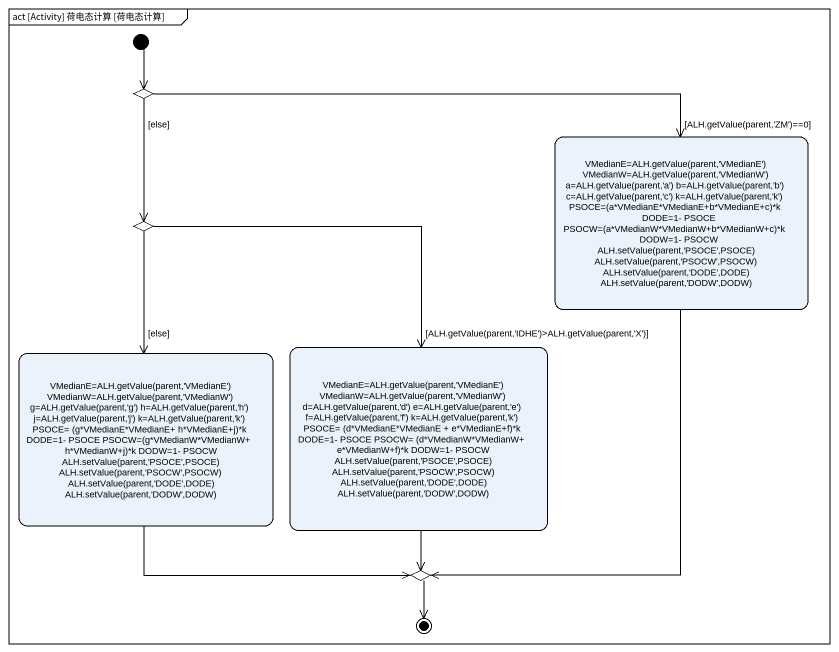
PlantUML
@startuml
mainframe act [Activity] 荷电态计算 [荷电态计算]
hide empty description
state choice1 <<choice>>
state "VMedianE=ALH.getValue(parent,'VMedianE') VMedianW=ALH.getValue(parent,'VMedianW') a=ALH.getValue(parent,'a') b=ALH.getValue(parent,'b') c=ALH.getValue(parent,'c') k=ALH.getValue(parent,'k') PSOCE=(a*VMedianE*VMedianE+b*VMedianE+c)*k DODE=1- PSOCE PSOCW=(a*VMedianW*VMedianW+b*VMedianW+c)*k DODW=1- PSOCW ALH.setValue(parent,'PSOCE',PSOCE) ALH.setValue(parent,'PSOCW',PSOCW) ALH.setValue(parent,'DODE',DODE) ALH.setValue(parent,'DODW',DODW)" as VMedianE_ALH_getValue
state choice2 <<choice>>
state "VMedianE=ALH.getValue(parent,'VMedianE') VMedianW=ALH.getValue(parent,'VMedianW') g=ALH.getValue(parent,'g') h=ALH.getValue(parent,'h') j=ALH.getValue(parent,'j') k=ALH.getValue(parent,'k') PSOCE= (g*VMedianE*VMedianE+ h*VMedianE+j)*k DODE=1- PSOCE PSOCW=(g*VMedianW*VMedianW+ h*VMedianW+j)*k DODW=1- PSOCW ALH.setValue(parent,'PSOCE',PSOCE) ALH.setValue(parent,'PSOCW',PSOCW) ALH.setValue(parent,'DODE',DODE) ALH.setValue(parent,'DODW',DODW)" as VMedianE_ALH_getValue_2
state "VMedianE=ALH.getValue(parent,'VMedianE') VMedianW=ALH.getValue(parent,'VMedianW') d=ALH.getValue(parent,'d') e=ALH.getValue(parent,'e') f=ALH.getValue(parent,'f') k=ALH.getValue(parent,'k') PSOCE= (d*VMedianE*VMedianE + e*VMedianE+f)*k DODE=1- PSOCE PSOCW= (d*VMedianW*VMedianW+ e*VMedianW+f)*k DODW=1- PSOCW ALH.setValue(parent,'PSOCE',PSOCE) ALH.setValue(parent,'PSOCW',PSOCW) ALH.setValue(parent,'DODE',DODE) ALH.setValue(parent,'DODW',DODW)" as VMedianE_ALH_getValue_3
state choice3 <<choice>>
[*] --> choice1
choice1 -right-> VMedianE_ALH_getValue : [ALH.getValue(parent,'ZM')==0]
choice1 --> choice2 : [else]
VMedianE_ALH_getValue --> choice3
choice2 --> VMedianE_ALH_getValue_2 : [else]
choice2 --> VMedianE_ALH_getValue_3 : [ALH.getValue(parent,'IDHE')>ALH.getValue(parent,'X')]
VMedianE_ALH_getValue_2 -right-> choice3
VMedianE_ALH_getValue_3 --> choice3
choice3 --> [*]
@enduml
